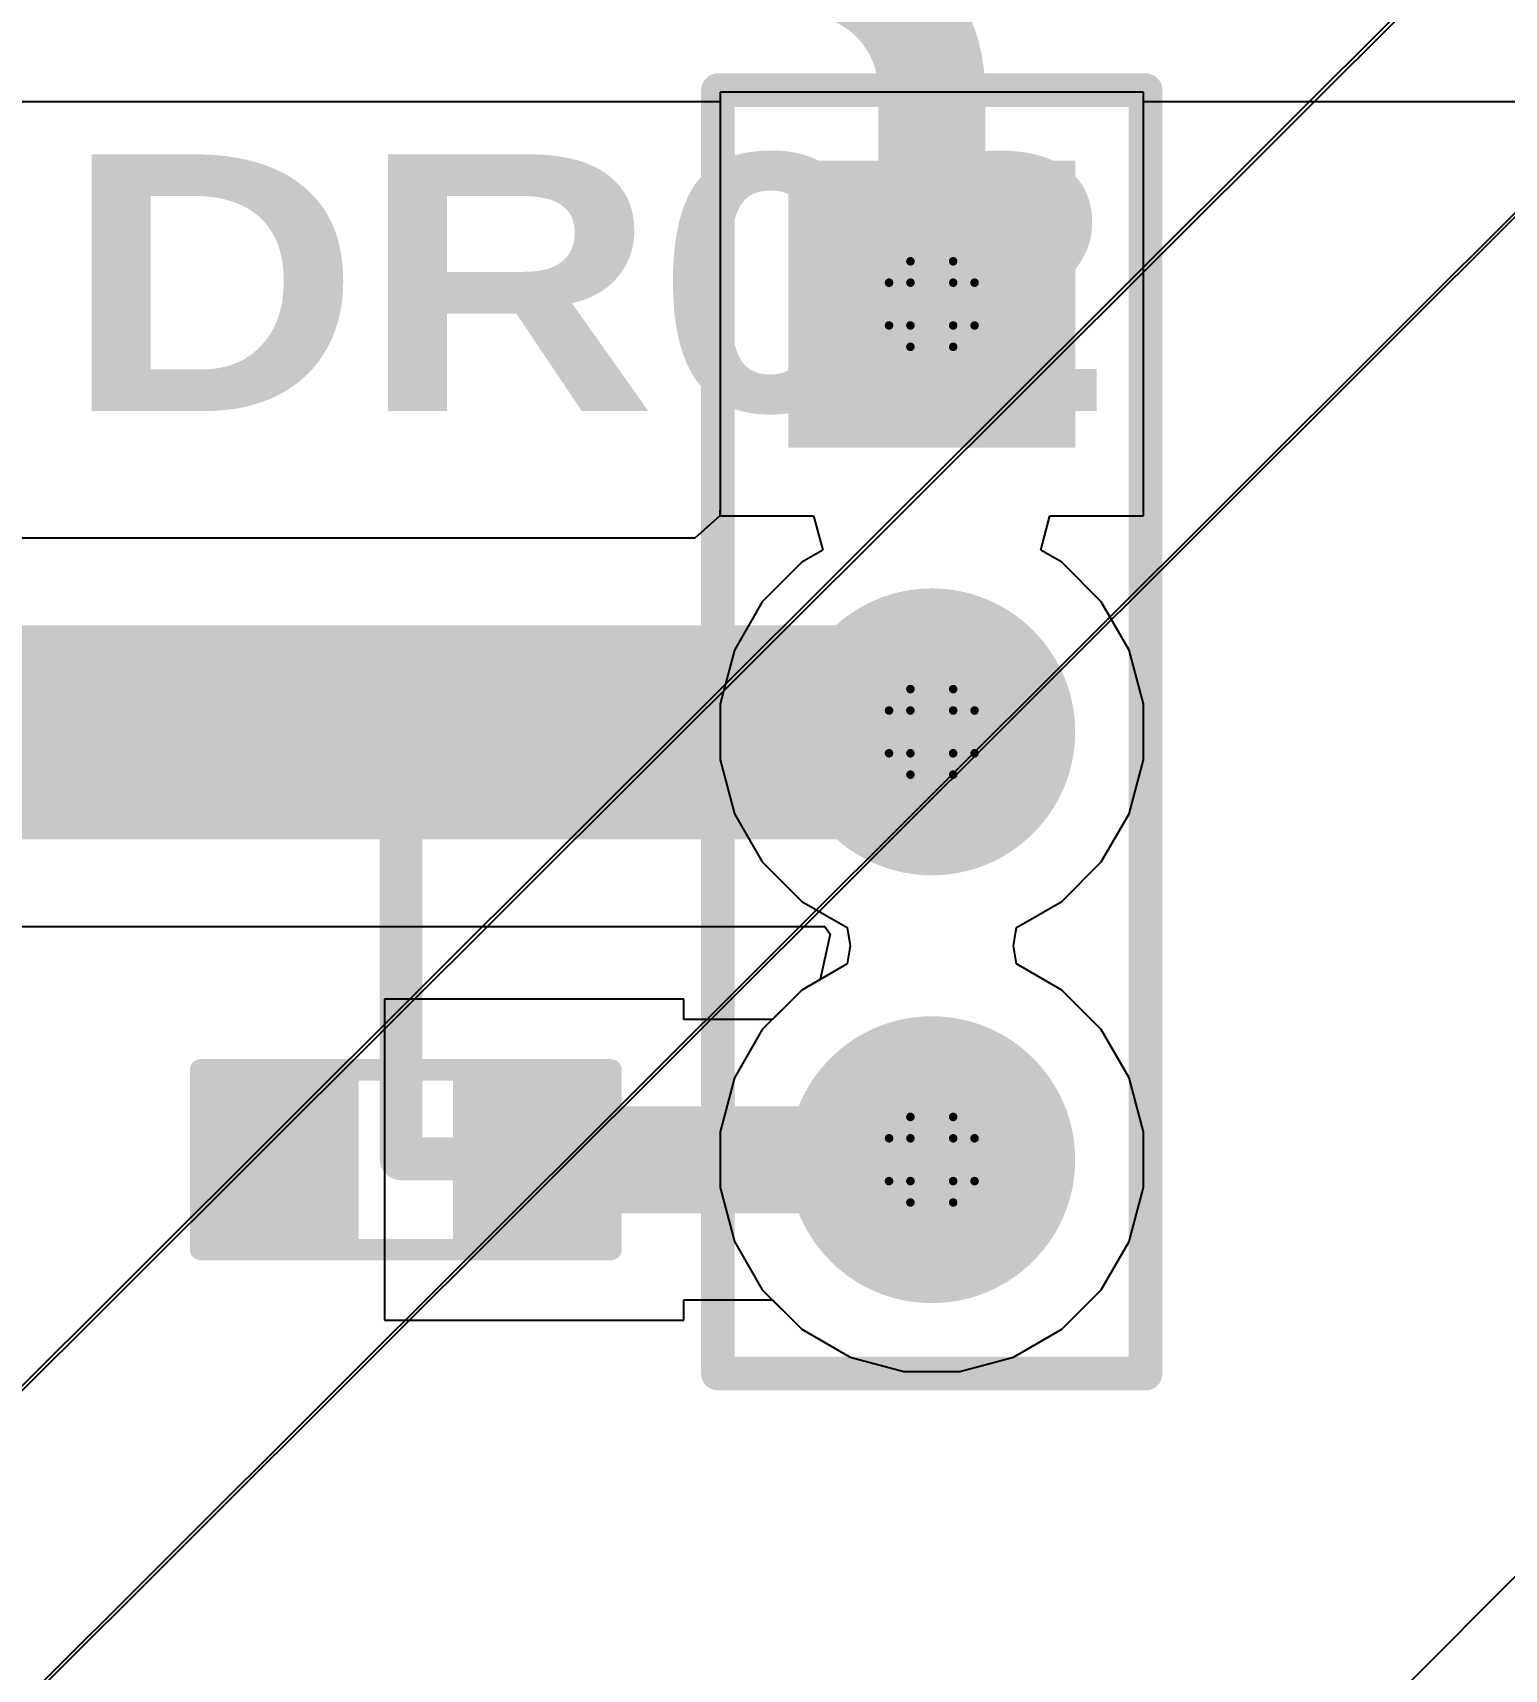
# Model space of a CAD drawing. Header units: inches. Extents: x 0 to 213, y 0 to 212.
# Drawn here: x 1.0362 to 1.3803, y 1.2055 to 1.5881 of the extents above; entities that cross this region are included whole.
import ezdxf

# ---------------------------------------------------------------- set-up
doc = ezdxf.new("R2010")
doc.units = ezdxf.units.IN
doc.header["$MEASUREMENT"] = 0
for name, color, linetype in [('Bottom Layer', 5, 'Continuous'), ('Bottom Overlay', 54, 'Continuous'), ('Bottom Paste', 16, 'Continuous'), ('Bottom Solder', 6, 'Continuous'), ('Drill Drawing', 1, 'Continuous'), ('Multi-Layer', 9, 'Continuous'), ('Pad Holes', 156, 'Continuous'), ('Top Layer', 1, 'Continuous'), ('Top Overlay', 2, 'Continuous'), ('Top Solder', 216, 'Continuous')]:
    doc.layers.add(name, color=color, linetype=linetype)
doc.styles.add('Arial Black_Bold', font='', dxfattribs={"height": 0.2})
doc.styles.get('Arial Black_Bold').set_extended_font_data('Arial Black', bold=True)

# ---------------------------------------------------------------- blocks, each defined once
blk = doc.blocks.new('R___0603_B_11')
at = {"layer": 'Bottom Layer'}
for points in [[(-0.045, -0.0175), (-0.045, 0.0175), (-0.015, 0.0175), (-0.015, -0.0175)], [(0.015, -0.0175), (0.015, 0.0175), (0.045, 0.0175), (0.045, -0.0175)]]:
    blk.add_hatch(color=5, dxfattribs=at).paths.add_polyline_path(points)
at = {"layer": 'Bottom Paste'}
for points in [[(-0.045, -0.0175), (-0.045, 0.0175), (-0.015, 0.0175), (-0.015, -0.0175)], [(0.015, -0.0175), (0.015, 0.0175), (0.045, 0.0175), (0.045, -0.0175)]]:
    blk.add_hatch(color=16, dxfattribs=at).paths.add_polyline_path(points)
at = {"layer": 'Bottom Solder'}
for points in [[(-0.049, -0.0215), (-0.049, 0.0215), (-0.011, 0.0215), (-0.011, -0.0215)], [(0.011, -0.0215), (0.011, 0.0215), (0.049, 0.0215), (0.049, -0.0215)]]:
    blk.add_hatch(color=6, dxfattribs=at).paths.add_polyline_path(points)
at = {"layer": 'Bottom Overlay', "const_width": 0.005}
for points in [[(0.048, 0.021), (-0.048, 0.021)], [(-0.048, 0.021), (-0.048, -0.021)], [(0.048, 0.021), (0.048, -0.021)], [(0.048, -0.021), (-0.048, -0.021)]]:
    blk.add_lwpolyline(points, dxfattribs=at)
at = {"layer": 'Bottom Overlay', "const_width": 0.0025}
for points in [[(-0.04925, 0.021, 1), (-0.04675, 0.021, 1)], [(-0.04925, 0.021, 1), (-0.04675, 0.021, 1)], [(0.04675, 0.021, 1), (0.04925, 0.021, 1)], [(0.04675, 0.021, 1), (0.04925, 0.021, 1)], [(-0.04925, -0.021, 1), (-0.04675, -0.021, 1)], [(-0.04925, -0.021, 1), (-0.04675, -0.021, 1)], [(0.04675, -0.021, 1), (0.04925, -0.021, 1)], [(0.04675, -0.021, 1), (0.04925, -0.021, 1)]]:
    blk.add_lwpolyline(points, format="xyb", close=True, dxfattribs=at)
blk = doc.blocks.new('HDR1X3__23')
at = {"layer": 'Bottom Layer'}
blk.add_hatch(color=5, dxfattribs=at).paths.add_polyline_path([(-0.02952755, 0.02952755), (0.02952755, 0.02952755), (0.02952755, -0.02952755), (-0.02952755, -0.02952755)])
h = blk.add_hatch(color=5, dxfattribs=at)
edge = h.paths.add_edge_path()
edge.add_arc((0.1, 0), 0.0295275, 0, 360)
h = blk.add_hatch(color=5, dxfattribs=at)
edge = h.paths.add_edge_path()
edge.add_arc((0.2, 0), 0.0295275, 0, 360)
at = {"layer": 'Bottom Solder'}
blk.add_hatch(color=6, dxfattribs=at).paths.add_polyline_path([(-0.03352755, 0.03352755), (0.03352755, 0.03352755), (0.03352755, -0.03352755), (-0.03352755, -0.03352755)])
h = blk.add_hatch(color=6, dxfattribs=at)
edge = h.paths.add_edge_path()
edge.add_arc((0.1, 0), 0.0335275, 0, 360)
h = blk.add_hatch(color=6, dxfattribs=at)
edge = h.paths.add_edge_path()
edge.add_arc((0.2, 0), 0.0335275, 0, 360)
at = {"layer": 'Multi-Layer'}
blk.add_hatch(color=9, dxfattribs=at).paths.add_polyline_path([(-0.02952755, 0.02952755), (0.02952755, 0.02952755), (0.02952755, -0.02952755), (-0.02952755, -0.02952755)])
h = blk.add_hatch(color=9, dxfattribs=at)
edge = h.paths.add_edge_path()
edge.add_arc((0.1, 0), 0.0295275, 0, 360)
h = blk.add_hatch(color=9, dxfattribs=at)
edge = h.paths.add_edge_path()
edge.add_arc((0.2, 0), 0.0295275, 0, 360)
at = {"layer": 'Pad Holes'}
h = blk.add_hatch(color=7, dxfattribs=at)
edge = h.paths.add_edge_path()
edge.add_arc((0, 0), 0.0177165, 0, 360)
h = blk.add_hatch(color=7, dxfattribs=at)
edge = h.paths.add_edge_path()
edge.add_arc((0.1, 0), 0.0177165, 0, 360)
h = blk.add_hatch(color=7, dxfattribs=at)
edge = h.paths.add_edge_path()
edge.add_arc((0.2, 0), 0.0177165, 0, 360)
at = {"layer": 'Top Layer'}
blk.add_hatch(color=1, dxfattribs=at).paths.add_polyline_path([(-0.02952755, 0.02952755), (0.02952755, 0.02952755), (0.02952755, -0.02952755), (-0.02952755, -0.02952755)])
h = blk.add_hatch(color=1, dxfattribs=at)
edge = h.paths.add_edge_path()
edge.add_arc((0.1, 0), 0.0295275, 0, 360)
h = blk.add_hatch(color=1, dxfattribs=at)
edge = h.paths.add_edge_path()
edge.add_arc((0.2, 0), 0.0295275, 0, 360)
at = {"layer": 'Top Solder'}
blk.add_hatch(color=216, dxfattribs=at).paths.add_polyline_path([(-0.03352755, 0.03352755), (0.03352755, 0.03352755), (0.03352755, -0.03352755), (-0.03352755, -0.03352755)])
h = blk.add_hatch(color=216, dxfattribs=at)
edge = h.paths.add_edge_path()
edge.add_arc((0.1, 0), 0.0335275, 0, 360)
h = blk.add_hatch(color=216, dxfattribs=at)
edge = h.paths.add_edge_path()
edge.add_arc((0.2, 0), 0.0335275, 0, 360)
at = {"layer": 'Top Overlay', "const_width": 0.007874}
for points in [[(-0.05, -0.05), (-0.05, 0.05)], [(0.25, 0.05), (-0.05, 0.05)], [(0.25, -0.05), (0.25, 0.05)], [(0.25, -0.05), (-0.05, -0.05)]]:
    blk.add_lwpolyline(points, dxfattribs=at)
at = {"layer": 'Top Overlay', "const_width": 0.003937}
for points in [[(-0.0519685, 0.05, 1), (-0.0480315, 0.05, 1)], [(-0.0519685, 0.05, 1), (-0.0480315, 0.05, 1)], [(0.2480315, 0.05, 1), (0.2519685, 0.05, 1)], [(0.2480315, 0.05, 1), (0.2519685, 0.05, 1)], [(-0.0519685, -0.05, 1), (-0.0480315, -0.05, 1)], [(-0.0519685, -0.05, 1), (-0.0480315, -0.05, 1)], [(0.2480315, -0.05, 1), (0.2519685, -0.05, 1)], [(0.2480315, -0.05, 1), (0.2519685, -0.05, 1)]]:
    blk.add_lwpolyline(points, format="xyb", close=True, dxfattribs=at)
blk = doc.blocks.new('5050_LED_56')
at = {"layer": 'Top Solder'}
blk.add_line((0.0156041, -0.0902333), (-211.6053412, -211.4877662), dxfattribs=at)
blk = doc.blocks.new('5050_LED_57')
at = {"layer": 'Top Solder'}
for p in [(0.0156041, -0.0902333), (-0.0587447, -0.0902586)]:
    blk.add_line(p, (-211.999042, -211.4877662), dxfattribs=at)
blk = doc.blocks.new('5050_LED_58')
at = {"layer": 'Top Solder'}
for p in [(0.0156041, -0.0902333), (-0.0587447, -0.0902586)]:
    blk.add_line(p, (-211.6053412, -211.0940654), dxfattribs=at)

msp = doc.modelspace()

# ---------------------------------------------------------------- linework, layer by layer
at = {"layer": 'Bottom Layer'}
for p, q in [((1.2959532, 1.5741612), (1.1968982, 1.5741612)), ((1.1968982, 1.5741612), (1.1968982, 1.4779303)), ((1.2959532, 1.4751062), (1.2959532, 1.5741612)), ((1.1968982, 1.4779303), (1.1968981, 1.4751062)), ((1.1968981, 1.4751062), (1.1910421, 1.4699302)), ((1.2719163, 1.4671062), (1.2740599, 1.4751062)), ((1.2740599, 1.4751062), (1.2959532, 1.4751062)), ((1.1910421, 1.4699302), (0.9156469, 1.4699302)), ((1.2768363, 1.4642656), (1.2719163, 1.4671062)), ((1.2860576, 1.4550443), (1.2768363, 1.4642656)), ((1.292578, 1.4437506), (1.2860576, 1.4550443)), ((1.2959532, 1.4311541), (1.292578, 1.4437506)), ((1.2959532, 1.4181133), (1.2959532, 1.4311541)), ((1.292578, 1.4055168), (1.2959532, 1.4181133)), ((1.2860576, 1.3942231), (1.292578, 1.4055168)), ((1.2768363, 1.3850018), (1.2860576, 1.3942231)), ((1.2662368, 1.3788822), (1.2768363, 1.3850018)), ((0.9156469, 1.3791536), (1.2214142, 1.3791536)), ((1.222685, 1.3773227), (1.2203491, 1.3667679)), ((1.2214142, 1.3791536), (1.222685, 1.3773227)), ((1.2655428, 1.3746337), (1.2662368, 1.3788822)), ((1.2662368, 1.3703852), (1.2655428, 1.3746337)), ((1.2768363, 1.3642656), (1.2662368, 1.3703852)), ((1.2203491, 1.3667679), (1.2160151, 1.3642656)), ((1.1884321, 1.3621337), (1.1184321, 1.3621337)), ((1.1184321, 1.3621337), (1.1184321, 1.2871337)), ((1.1884321, 1.3574141), (1.1884321, 1.3621337)), ((1.2160151, 1.3642656), (1.2091636, 1.3574141)), ((1.2860576, 1.3550443), (1.2768363, 1.3642656)), ((1.2091636, 1.3574141), (1.1884321, 1.3574141)), ((1.292578, 1.3437506), (1.2860576, 1.3550443)), ((1.2959532, 1.3311541), (1.292578, 1.3437506)), ((1.2959532, 1.3181133), (1.2959532, 1.3311541)), ((1.292578, 1.3055168), (1.2959532, 1.3181133)), ((1.2860576, 1.2942231), (1.292578, 1.3055168)), ((1.2768363, 1.2850018), (1.2860576, 1.2942231)), ((1.1884321, 1.2871337), (1.1884321, 1.2918533)), ((1.1884321, 1.2918533), (1.2091636, 1.2918533)), ((1.2091636, 1.2918533), (1.2160151, 1.2850018)), ((1.1184321, 1.2871337), (1.1884321, 1.2871337)), ((1.2160151, 1.2850018), (1.2273088, 1.2784814)), ((1.2655426, 1.2784814), (1.2768363, 1.2850018)), ((1.2273088, 1.2784814), (1.2399053, 1.2751062)), ((1.2529461, 1.2751062), (1.2655426, 1.2784814)), ((1.2399053, 1.2751062), (1.2529461, 1.2751062))]:
    msp.add_line(p, q, dxfattribs=at)
for points, const_width in [([(0.9156469, 1.4245419), (1.2463339, 1.4245419)], 0.05), ([(1.2463339, 1.4245419), (1.2464257, 1.4246337)], 0.015), ([(1.1534321, 1.3246337), (1.2464257, 1.3246337)], 0.025)]:
    msp.add_lwpolyline(points, dxfattribs=dict(at, const_width=const_width))
for points, const_width in [([(1.2338339, 1.4245419, 1), (1.2588339, 1.4245419, 1)], 0.025), ([(1.2425839, 1.4245419, 1), (1.2500839, 1.4245419, 1)], 0.0075), ([(1.2426757, 1.4246337, 1), (1.2501757, 1.4246337, 1)], 0.0075), ([(1.1471821, 1.3246337, 1), (1.1596821, 1.3246337, 1)], 0.0125), ([(1.2401757, 1.3246337, 1), (1.2526757, 1.3246337, 1)], 0.0125)]:
    msp.add_lwpolyline(points, format="xyb", close=True, dxfattribs=dict(at, const_width=const_width))
at = {"layer": 'Drill Drawing', "const_width": 0.002}
for points in [[(1.2414257, 1.5296337), (1.2414257, 1.5346337)], [(1.2414257, 1.5346337), (1.2514257, 1.5346337)], [(1.2514257, 1.5296337), (1.2514257, 1.5346337)], [(1.2364257, 1.5196337), (1.2364257, 1.5296337)], [(1.2364257, 1.5296337), (1.2414257, 1.5296337)], [(1.2514257, 1.5296337), (1.2564257, 1.5296337)], [(1.2564257, 1.5196337), (1.2564257, 1.5296337)], [(1.2364257, 1.5196337), (1.2414257, 1.5196337)], [(1.2414257, 1.5146337), (1.2414257, 1.5196337)], [(1.2514257, 1.5196337), (1.2564257, 1.5196337)], [(1.2514257, 1.5146337), (1.2514257, 1.5196337)], [(1.2414257, 1.5146337), (1.2514257, 1.5146337)], [(1.2414257, 1.4296337), (1.2414257, 1.4346337)], [(1.2414257, 1.4346337), (1.2514257, 1.4346337)], [(1.2514257, 1.4296337), (1.2514257, 1.4346337)], [(1.2364257, 1.4196337), (1.2364257, 1.4296337)], [(1.2364257, 1.4296337), (1.2414257, 1.4296337)], [(1.2514257, 1.4296337), (1.2564257, 1.4296337)], [(1.2564257, 1.4196337), (1.2564257, 1.4296337)], [(1.2364257, 1.4196337), (1.2414257, 1.4196337)], [(1.2414257, 1.4146337), (1.2414257, 1.4196337)], [(1.2514257, 1.4196337), (1.2564257, 1.4196337)], [(1.2514257, 1.4146337), (1.2514257, 1.4196337)], [(1.2414257, 1.4146337), (1.2514257, 1.4146337)], [(1.2414257, 1.3296337), (1.2414257, 1.3346337)], [(1.2414257, 1.3346337), (1.2514257, 1.3346337)], [(1.2514257, 1.3296337), (1.2514257, 1.3346337)], [(1.2364257, 1.3196337), (1.2364257, 1.3296337)], [(1.2364257, 1.3296337), (1.2414257, 1.3296337)], [(1.2514257, 1.3296337), (1.2564257, 1.3296337)], [(1.2564257, 1.3196337), (1.2564257, 1.3296337)], [(1.2364257, 1.3196337), (1.2414257, 1.3196337)], [(1.2414257, 1.3146337), (1.2414257, 1.3196337)], [(1.2514257, 1.3196337), (1.2564257, 1.3196337)], [(1.2514257, 1.3146337), (1.2514257, 1.3196337)], [(1.2414257, 1.3146337), (1.2514257, 1.3146337)]]:
    msp.add_lwpolyline(points, dxfattribs=at)
at = {"layer": 'Drill Drawing', "const_width": 0.001}
for points in [[(1.2409257, 1.5346337, 1), (1.2419257, 1.5346337, 1)], [(1.2409257, 1.5346337, 1), (1.2419257, 1.5346337, 1)], [(1.2509257, 1.5346337, 1), (1.2519257, 1.5346337, 1)], [(1.2509257, 1.5346337, 1), (1.2519257, 1.5346337, 1)], [(1.2359257, 1.5296337, 1), (1.2369257, 1.5296337, 1)], [(1.2359257, 1.5296337, 1), (1.2369257, 1.5296337, 1)], [(1.2409257, 1.5296337, 1), (1.2419257, 1.5296337, 1)], [(1.2409257, 1.5296337, 1), (1.2419257, 1.5296337, 1)], [(1.2509257, 1.5296337, 1), (1.2519257, 1.5296337, 1)], [(1.2509257, 1.5296337, 1), (1.2519257, 1.5296337, 1)], [(1.2559257, 1.5296337, 1), (1.2569257, 1.5296337, 1)], [(1.2559257, 1.5296337, 1), (1.2569257, 1.5296337, 1)], [(1.2359257, 1.5196337, 1), (1.2369257, 1.5196337, 1)], [(1.2359257, 1.5196337, 1), (1.2369257, 1.5196337, 1)], [(1.2409257, 1.5196337, 1), (1.2419257, 1.5196337, 1)], [(1.2409257, 1.5196337, 1), (1.2419257, 1.5196337, 1)], [(1.2509257, 1.5196337, 1), (1.2519257, 1.5196337, 1)], [(1.2509257, 1.5196337, 1), (1.2519257, 1.5196337, 1)], [(1.2559257, 1.5196337, 1), (1.2569257, 1.5196337, 1)], [(1.2559257, 1.5196337, 1), (1.2569257, 1.5196337, 1)], [(1.2409257, 1.5146337, 1), (1.2419257, 1.5146337, 1)], [(1.2409257, 1.5146337, 1), (1.2419257, 1.5146337, 1)], [(1.2509257, 1.5146337, 1), (1.2519257, 1.5146337, 1)], [(1.2509257, 1.5146337, 1), (1.2519257, 1.5146337, 1)], [(1.2409257, 1.4346337, 1), (1.2419257, 1.4346337, 1)], [(1.2409257, 1.4346337, 1), (1.2419257, 1.4346337, 1)], [(1.2509257, 1.4346337, 1), (1.2519257, 1.4346337, 1)], [(1.2509257, 1.4346337, 1), (1.2519257, 1.4346337, 1)], [(1.2359257, 1.4296337, 1), (1.2369257, 1.4296337, 1)], [(1.2359257, 1.4296337, 1), (1.2369257, 1.4296337, 1)], [(1.2409257, 1.4296337, 1), (1.2419257, 1.4296337, 1)], [(1.2409257, 1.4296337, 1), (1.2419257, 1.4296337, 1)], [(1.2509257, 1.4296337, 1), (1.2519257, 1.4296337, 1)], [(1.2509257, 1.4296337, 1), (1.2519257, 1.4296337, 1)], [(1.2559257, 1.4296337, 1), (1.2569257, 1.4296337, 1)], [(1.2559257, 1.4296337, 1), (1.2569257, 1.4296337, 1)], [(1.2359257, 1.4196337, 1), (1.2369257, 1.4196337, 1)], [(1.2359257, 1.4196337, 1), (1.2369257, 1.4196337, 1)], [(1.2409257, 1.4196337, 1), (1.2419257, 1.4196337, 1)], [(1.2409257, 1.4196337, 1), (1.2419257, 1.4196337, 1)], [(1.2509257, 1.4196337, 1), (1.2519257, 1.4196337, 1)], [(1.2509257, 1.4196337, 1), (1.2519257, 1.4196337, 1)], [(1.2559257, 1.4196337, 1), (1.2569257, 1.4196337, 1)], [(1.2559257, 1.4196337, 1), (1.2569257, 1.4196337, 1)], [(1.2409257, 1.4146337, 1), (1.2419257, 1.4146337, 1)], [(1.2409257, 1.4146337, 1), (1.2419257, 1.4146337, 1)], [(1.2509257, 1.4146337, 1), (1.2519257, 1.4146337, 1)], [(1.2509257, 1.4146337, 1), (1.2519257, 1.4146337, 1)], [(1.2409257, 1.3346337, 1), (1.2419257, 1.3346337, 1)], [(1.2409257, 1.3346337, 1), (1.2419257, 1.3346337, 1)], [(1.2509257, 1.3346337, 1), (1.2519257, 1.3346337, 1)], [(1.2509257, 1.3346337, 1), (1.2519257, 1.3346337, 1)], [(1.2359257, 1.3296337, 1), (1.2369257, 1.3296337, 1)], [(1.2359257, 1.3296337, 1), (1.2369257, 1.3296337, 1)], [(1.2409257, 1.3296337, 1), (1.2419257, 1.3296337, 1)], [(1.2409257, 1.3296337, 1), (1.2419257, 1.3296337, 1)], [(1.2509257, 1.3296337, 1), (1.2519257, 1.3296337, 1)], [(1.2509257, 1.3296337, 1), (1.2519257, 1.3296337, 1)], [(1.2559257, 1.3296337, 1), (1.2569257, 1.3296337, 1)], [(1.2559257, 1.3296337, 1), (1.2569257, 1.3296337, 1)], [(1.2359257, 1.3196337, 1), (1.2369257, 1.3196337, 1)], [(1.2359257, 1.3196337, 1), (1.2369257, 1.3196337, 1)], [(1.2409257, 1.3196337, 1), (1.2419257, 1.3196337, 1)], [(1.2409257, 1.3196337, 1), (1.2419257, 1.3196337, 1)], [(1.2509257, 1.3196337, 1), (1.2519257, 1.3196337, 1)], [(1.2509257, 1.3196337, 1), (1.2519257, 1.3196337, 1)], [(1.2559257, 1.3196337, 1), (1.2569257, 1.3196337, 1)], [(1.2559257, 1.3196337, 1), (1.2569257, 1.3196337, 1)], [(1.2409257, 1.3146337, 1), (1.2419257, 1.3146337, 1)], [(1.2409257, 1.3146337, 1), (1.2419257, 1.3146337, 1)], [(1.2509257, 1.3146337, 1), (1.2519257, 1.3146337, 1)], [(1.2509257, 1.3146337, 1), (1.2519257, 1.3146337, 1)]]:
    msp.add_lwpolyline(points, format="xyb", close=True, dxfattribs=at)
at = {"layer": 'Top Layer'}
for p, q in [((0.6782187, 1.5720162), (1.1968982, 1.5720162)), ((1.1968982, 1.5720162), (1.1968982, 1.4751062)), ((1.2959532, 1.4751062), (1.2959532, 1.5720162)), ((1.2959532, 1.5720162), (1.4376962, 1.5720162)), ((1.1968982, 1.4751062), (1.2187915, 1.4751062)), ((1.2187915, 1.4751062), (1.2209351, 1.4671062)), ((1.2719163, 1.4671062), (1.2740599, 1.4751062)), ((1.2740599, 1.4751062), (1.2959532, 1.4751062)), ((1.2209351, 1.4671062), (1.2160151, 1.4642656)), ((1.2768363, 1.4642656), (1.2719163, 1.4671062)), ((1.2160151, 1.4642656), (1.2067938, 1.4550443)), ((1.2860576, 1.4550443), (1.2768363, 1.4642656)), ((1.2067938, 1.4550443), (1.2002734, 1.4437506)), ((1.292578, 1.4437506), (1.2860576, 1.4550443)), ((1.2002734, 1.4437506), (1.1968982, 1.4311541)), ((1.2959532, 1.4311541), (1.292578, 1.4437506)), ((1.1968982, 1.4311541), (1.1968982, 1.4181133)), ((1.2959532, 1.4181133), (1.2959532, 1.4311541)), ((1.1968982, 1.4181133), (1.2002734, 1.4055168)), ((1.292578, 1.4055168), (1.2959532, 1.4181133)), ((1.2002734, 1.4055168), (1.2067938, 1.3942231)), ((1.2860576, 1.3942231), (1.292578, 1.4055168)), ((1.2067938, 1.3942231), (1.2160151, 1.3850018)), ((1.2768363, 1.3850018), (1.2860576, 1.3942231)), ((1.2160151, 1.3850018), (1.2266146, 1.3788822)), ((1.2662368, 1.3788822), (1.2768363, 1.3850018)), ((1.2266146, 1.3788822), (1.2273086, 1.3746337)), ((1.2655428, 1.3746337), (1.2662368, 1.3788822)), ((1.2273086, 1.3746337), (1.2266146, 1.3703852)), ((1.2662368, 1.3703852), (1.2655428, 1.3746337)), ((1.2266146, 1.3703852), (1.2160151, 1.3642656)), ((1.2768363, 1.3642656), (1.2662368, 1.3703852)), ((1.2160151, 1.3642656), (1.2067938, 1.3550443)), ((1.2860576, 1.3550443), (1.2768363, 1.3642656)), ((1.2067938, 1.3550443), (1.2002734, 1.3437506)), ((1.292578, 1.3437506), (1.2860576, 1.3550443)), ((1.2002734, 1.3437506), (1.1968982, 1.3311541)), ((1.2959532, 1.3311541), (1.292578, 1.3437506)), ((1.1968982, 1.3311541), (1.1968982, 1.3181133)), ((1.2959532, 1.3181133), (1.2959532, 1.3311541)), ((1.1968982, 1.3181133), (1.2002734, 1.3055168)), ((1.292578, 1.3055168), (1.2959532, 1.3181133)), ((1.2002734, 1.3055168), (1.2067938, 1.2942231)), ((1.2860576, 1.2942231), (1.292578, 1.3055168)), ((1.2067938, 1.2942231), (1.2160151, 1.2850018)), ((1.2768363, 1.2850018), (1.2860576, 1.2942231)), ((1.2160151, 1.2850018), (1.2273088, 1.2784814)), ((1.2655426, 1.2784814), (1.2768363, 1.2850018)), ((1.2273088, 1.2784814), (1.2399053, 1.2751062)), ((1.2529461, 1.2751062), (1.2655426, 1.2784814)), ((1.2399053, 1.2751062), (1.2529461, 1.2751062))]:
    msp.add_line(p, q, dxfattribs=at)
at = {"layer": 'Top Layer', "const_width": 0.025}
msp.add_lwpolyline([(1.2162628, 1.6047966, -0.4142135623730951), (1.2464321, 1.5746273)], format="xyb", dxfattribs=at)
for points in [[(1.2464321, 1.5246337), (1.2464321, 1.5746273)], [(1.2464257, 1.5246337), (1.2464321, 1.5246337)]]:
    msp.add_lwpolyline(points, dxfattribs=at)
at = {"layer": 'Top Layer', "const_width": 0.0125}
for points in [[(1.2401821, 1.5746273, 1), (1.2526821, 1.5746273, 1)], [(1.2401821, 1.5746273, 1), (1.2526821, 1.5746273, 1)], [(1.2401757, 1.5246337, 1), (1.2526757, 1.5246337, 1)], [(1.2401821, 1.5246337, 1), (1.2526821, 1.5246337, 1)], [(1.2401821, 1.5246337, 1), (1.2526821, 1.5246337, 1)]]:
    msp.add_lwpolyline(points, format="xyb", close=True, dxfattribs=at)
at = {"layer": 'Top Overlay', "const_width": 0.01}
for points in [[(1.1223245, 1.3248401), (1.1223245, 1.4248401)], [(1.1223245, 1.4248401), (1.1782797, 1.4248401)], [(1.1223245, 1.3248365), (1.1782797, 1.3248365)]]:
    msp.add_lwpolyline(points, dxfattribs=at)
at = {"layer": 'Top Overlay', "const_width": 0.005}
for points in [[(1.1198245, 1.4248401, 1), (1.1248245, 1.4248401, 1)], [(1.1198245, 1.4248401, 1), (1.1248245, 1.4248401, 1)], [(1.1757797, 1.4248401, 1), (1.1807797, 1.4248401, 1)], [(1.1198245, 1.3248401, 1), (1.1248245, 1.3248401, 1)], [(1.1198245, 1.3248365, 1), (1.1248245, 1.3248365, 1)], [(1.1757797, 1.3248365, 1), (1.1807797, 1.3248365, 1)]]:
    msp.add_lwpolyline(points, format="xyb", close=True, dxfattribs=at)

# ---------------------------------------------------------------- block references
for name, p, rotation in [('5050_LED_57', (0.5043233, 0.6370485), 180), ('5050_LED_56', (0.8980241, 0.6370485), 180), ('5050_LED_58', (0.8980241, 1.0307493), 180), ('HDR1X3__23', (1.2464257, 1.5246337), 270), ('R___0603_B_11', (1.1234321, 1.3246337), 180)]:
    msp.add_blockref(name, p, dxfattribs=dict(rotation=rotation))

# ---------------------------------------------------------------- texts
at = {"layer": 'Top Overlay', "style": 'Arial Black_Bold'}
msp.add_text('DR02', height=0.06, dxfattribs=at).set_placement((1.0435362, 1.4996331))

doc.saveas('drawing.dxf')
